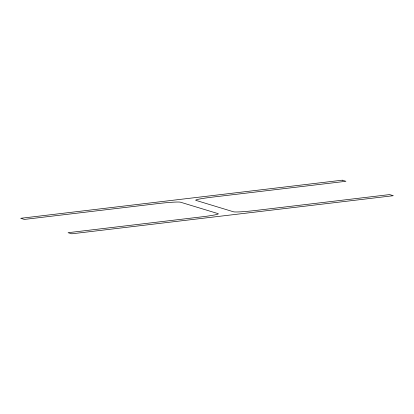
<?xml version="1.0" encoding="UTF-8"?>
<svg xmlns="http://www.w3.org/2000/svg" width="414" height="414" viewBox="0 0 414 414"><rect width="100%" height="100%" fill="white"/><g stroke="black" fill="none" stroke-linecap="round" stroke-linejoin="round"><path stroke-width="0.62" d="M342.259 180.188L20.7 218.297L24.369 219.415L158.138 203.559A19.649 1.268 -6.2 0 1 180.488 202.203L218.08 213.629A19.649 1.268 -6.2 0 1 201.841 216.843L68.072 232.699L71.741 233.812L393.3 195.703L389.631 194.585L255.862 210.441A19.649 1.268 -6.2 0 1 233.512 211.797L195.92 200.371A19.649 1.268 -6.2 0 1 212.159 197.157L345.928 181.301L342.259 180.188"/></g></svg>
